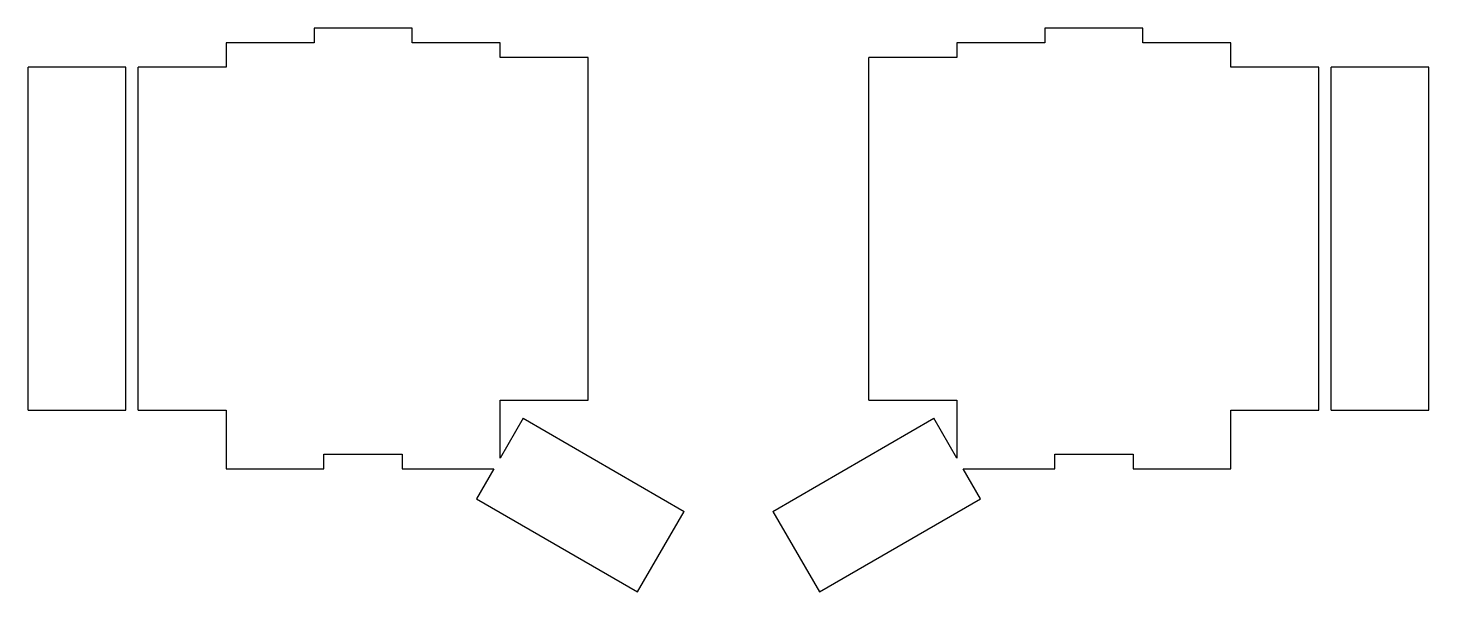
# Model space of a CAD drawing. Header units: millimetres. Extents: x 90 to 376, y -130 to -14.
import ezdxf

# ---------------------------------------------------------------- set-up
doc = ezdxf.new("R2010")
doc.units = ezdxf.units.MM

msp = doc.modelspace()

# ---------------------------------------------------------------- linework, layer by layer
for p, q in [((168.5, -14.5), (148.5, -14.5)), ((148.5, -14.5), (148.5, -17.5)), ((168.5, -17.5), (168.5, -14.5)), ((317.88, -14.5), (297.88, -14.5)), ((297.88, -14.5), (297.88, -17.5)), ((317.88, -17.5), (317.88, -14.5)), ((148.5, -17.5), (130.5, -17.5)), ((130.5, -17.5), (130.5, -22.5)), ((186.5, -17.5), (168.5, -17.5)), ((186.5, -20.5), (186.5, -17.5)), ((297.88, -17.5), (279.88, -17.5)), ((279.88, -17.5), (279.88, -20.5)), ((335.88, -17.5), (317.88, -17.5)), ((335.88, -22.5), (335.88, -17.5)), ((90, -92.5), (90, -22.5)), ((110, -22.5), (90, -22.5)), ((110, -92.5), (110, -22.5)), ((112.5, -92.5), (112.5, -22.5)), ((130.5, -22.5), (112.5, -22.5)), ((204.5, -20.5), (186.5, -20.5)), ((204.5, -90.5), (204.5, -20.5)), ((261.88, -90.5), (261.88, -20.5)), ((279.88, -20.5), (261.88, -20.5)), ((353.88, -22.5), (335.88, -22.5)), ((353.88, -92.5), (353.88, -22.5)), ((356.38, -92.5), (356.38, -22.5)), ((376.38, -22.5), (356.38, -22.5)), ((376.38, -92.5), (376.38, -22.5)), ((186.5, -102.32), (186.5, -90.5)), ((186.5, -90.5), (204.5, -90.5)), ((261.88, -90.5), (279.88, -90.5)), ((279.88, -90.5), (279.88, -102.32)), ((90, -92.5), (110, -92.5)), ((112.5, -92.5), (130.5, -92.5)), ((130.5, -92.5), (130.5, -104.5)), ((191.19, -94.19), (186.5, -102.32)), ((191.19, -94.19), (224.1, -113.19)), ((242.28, -113.19), (275.19, -94.19)), ((279.88, -102.32), (275.19, -94.19)), ((335.88, -92.5), (353.88, -92.5)), ((335.88, -104.5), (335.88, -92.5)), ((356.38, -92.5), (376.38, -92.5)), ((150.5, -104.5), (150.5, -101.5)), ((150.5, -101.5), (166.5, -101.5)), ((166.5, -101.5), (166.5, -104.5)), ((299.88, -101.5), (315.88, -101.5)), ((299.88, -104.5), (299.88, -101.5)), ((315.88, -101.5), (315.88, -104.5)), ((130.5, -104.5), (150.5, -104.5)), ((166.5, -104.5), (185.24, -104.5)), ((185.24, -104.5), (181.69, -110.65)), ((281.14, -104.5), (299.88, -104.5)), ((284.69, -110.65), (281.14, -104.5)), ((315.88, -104.5), (335.88, -104.5)), ((181.69, -110.65), (214.6, -129.65)), ((251.78, -129.65), (284.69, -110.65)), ((214.6, -129.65), (224.1, -113.19)), ((242.28, -113.19), (251.78, -129.65))]:
    msp.add_line(p, q)

doc.saveas('drawing.dxf')
